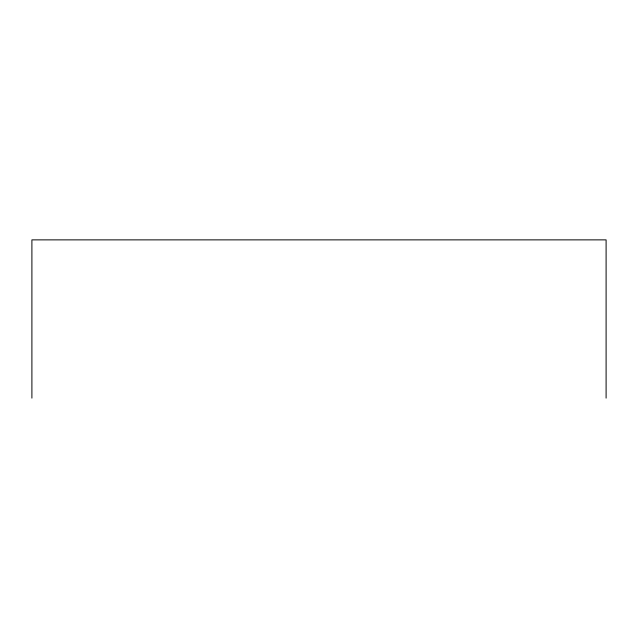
<?xml version="1.0" encoding="UTF-8"?>
<svg xmlns="http://www.w3.org/2000/svg" width="638" height="638" viewBox="0 0 638 638"><rect width="100%" height="100%" fill="white"/><g stroke="black" fill="none" stroke-linecap="round" stroke-linejoin="round"><path stroke-width="0.96" d="M606.1 398.128L606.1 239.872L31.9 239.872L31.9 398.128"/></g></svg>
